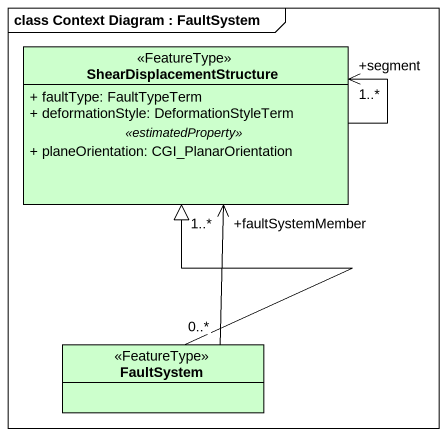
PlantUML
@startuml
mainframe class Context Diagram : FaultSystem
hide circle
hide empty members
skinparam classAttributeIconSize 0
class ShearDisplacementStructure <<FeatureType>> #CCFFCC {
  + faultType: FaultTypeTerm
  + deformationStyle: DeformationStyleTerm
  .. <<estimatedProperty>> ..
  + planeOrientation: CGI_PlanarOrientation
}
class FaultSystem <<FeatureType>> #CCFFCC
ShearDisplacementStructure --> "+segment\n1..*" ShearDisplacementStructure
FaultSystem "0..*" -up-> "+faultSystemMember\n1..*" ShearDisplacementStructure
FaultSystem -up-|> ShearDisplacementStructure
@enduml
